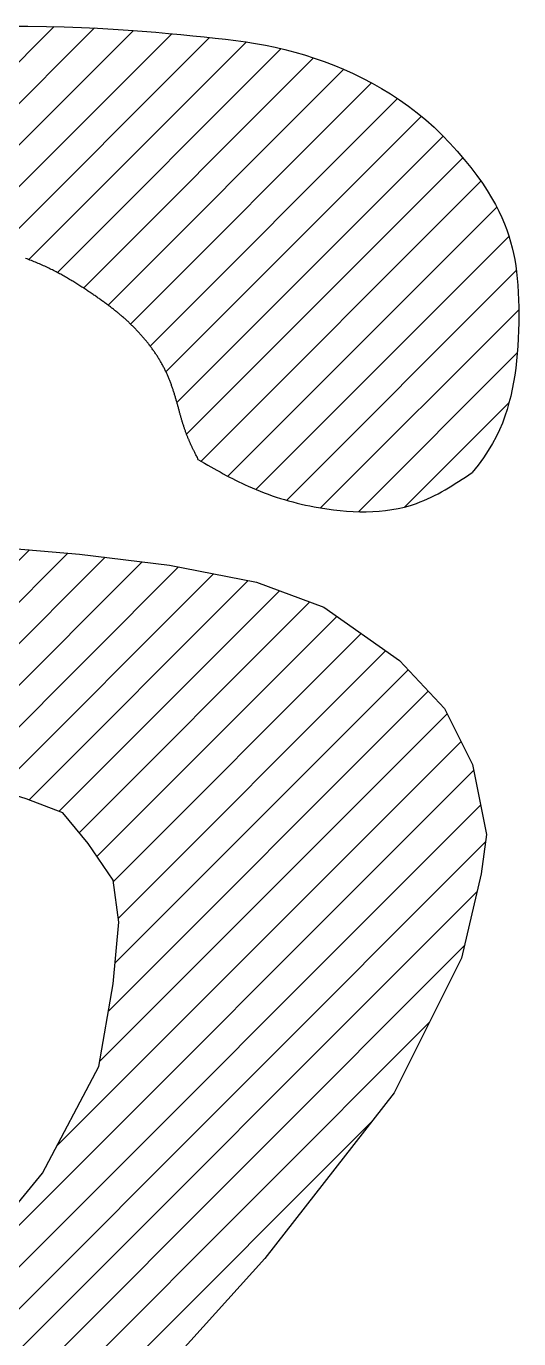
# Model space of a CAD drawing. Extents: x 16825 to 205982, y -10874 to 68273.
# Drawn here: x 178291.3 to 178408.8, y 28268.3 to 28581 of the extents above; entities that cross this region are included whole.
import ezdxf

# ---------------------------------------------------------------- set-up
doc = ezdxf.new("R2010")
doc.units = 0
doc.header["$LTSCALE"] = 5
doc.header["$MEASUREMENT"] = 0
doc.layers.add('TK', color=3, linetype='CONTINUOUS')

msp = doc.modelspace()

# ---------------------------------------------------------------- linework, layer by layer
at = {"layer": 'TK'}
for p, q in [((178246.717, 28529.627), (178298.006, 28580.916)), ((178257.039, 28530.05), (178307.576, 28580.587)), ((178266.804, 28529.916), (178316.896, 28580.007)), ((178275.949, 28529.161), (178326.014, 28579.226)), ((178284.374, 28527.687), (178335.016, 28578.328)), ((178287.042, 28580.989), (178291.689, 28581)), ((178291.689, 28581), (178296.141, 28580.957)), ((178296.141, 28580.957), (178300.401, 28580.864)), ((178300.401, 28580.864), (178304.472, 28580.727)), ((178304.472, 28580.727), (178308.357, 28580.551)), ((178308.357, 28580.551), (178312.064, 28580.342)), ((178312.064, 28580.342), (178315.601, 28580.106)), ((178315.601, 28580.106), (178318.976, 28579.849)), ((178318.976, 28579.849), (178322.199, 28579.577)), ((178322.199, 28579.577), (178325.278, 28579.296)), ((178325.278, 28579.296), (178328.222, 28579.013)), ((178328.222, 28579.013), (178331.038, 28578.734)), ((178331.038, 28578.734), (178333.738, 28578.462)), ((178333.738, 28578.462), (178336.336, 28578.19)), ((178336.336, 28578.19), (178338.848, 28577.908)), ((178291.977, 28525.39), (178343.837, 28577.25)), ((178298.792, 28522.305), (178352.148, 28575.661)), ((178338.848, 28577.908), (178341.289, 28577.606)), ((178341.289, 28577.606), (178343.677, 28577.275)), ((178343.677, 28577.275), (178346.026, 28576.905)), ((178346.026, 28576.905), (178348.353, 28576.485)), ((178348.353, 28576.485), (178350.674, 28576.007)), ((178350.674, 28576.007), (178353.002, 28575.461)), ((178353.002, 28575.461), (178355.335, 28574.846)), ((178355.335, 28574.846), (178357.672, 28574.163)), ((178304.999, 28518.613), (178359.848, 28573.461)), ((178357.672, 28574.163), (178360.007, 28573.41)), ((178360.007, 28573.41), (178362.336, 28572.589)), ((178362.336, 28572.589), (178364.658, 28571.699)), ((178364.658, 28571.699), (178366.967, 28570.74)), ((178310.841, 28514.556), (178367.008, 28570.722)), ((178366.967, 28570.74), (178369.26, 28569.712)), ((178369.26, 28569.712), (178371.533, 28568.615)), ((178371.533, 28568.615), (178373.783, 28567.446)), ((178316.219, 28510.034), (178373.683, 28567.498)), ((178373.783, 28567.446), (178376.006, 28566.2)), ((178376.006, 28566.2), (178378.199, 28564.874)), ((178320.885, 28504.8), (178379.868, 28563.783)), ((178378.199, 28564.874), (178380.356, 28563.465)), ((178380.356, 28563.465), (178382.476, 28561.968)), ((178324.648, 28498.664), (178385.544, 28559.56)), ((178382.476, 28561.968), (178384.554, 28560.38)), ((178384.554, 28560.38), (178386.586, 28558.698)), ((178386.586, 28558.698), (178388.567, 28556.922)), ((178388.567, 28556.922), (178390.488, 28555.069)), ((178327.253, 28491.37), (178390.717, 28554.833)), ((178390.488, 28555.069), (178392.336, 28553.163)), ((178392.336, 28553.163), (178394.1, 28551.224)), ((178394.1, 28551.224), (178395.768, 28549.277)), ((178329.561, 28483.778), (178395.441, 28549.658)), ((178395.768, 28549.277), (178397.328, 28547.342)), ((178397.328, 28547.342), (178398.768, 28545.441)), ((178333.032, 28477.35), (178399.747, 28544.064)), ((178398.768, 28545.441), (178400.078, 28543.598)), ((178400.078, 28543.598), (178401.248, 28541.829)), ((178401.248, 28541.829), (178402.287, 28540.132)), ((178339.383, 28473.801), (178403.502, 28537.92)), ((178402.287, 28540.132), (178403.205, 28538.499)), ((178403.205, 28538.499), (178404.014, 28536.923)), ((178404.014, 28536.923), (178404.724, 28535.396)), ((178404.724, 28535.396), (178405.347, 28533.911)), ((178405.347, 28533.911), (178405.893, 28532.46)), ((178405.893, 28532.46), (178406.375, 28531.035)), ((178406.375, 28531.035), (178406.801, 28529.629)), ((178346.093, 28470.612), (178406.408, 28530.926)), ((178406.801, 28529.629), (178407.175, 28528.229)), ((178407.175, 28528.229), (178407.503, 28526.824)), ((178291.524, 28525.559), (178291.177, 28525.686)), ((178291.868, 28525.431), (178291.524, 28525.559)), ((178292.209, 28525.302), (178291.868, 28525.431)), ((178292.547, 28525.172), (178292.209, 28525.302)), ((178292.882, 28525.04), (178292.547, 28525.172)), ((178293.214, 28524.907), (178292.882, 28525.04)), ((178293.543, 28524.773), (178293.214, 28524.907)), ((178293.869, 28524.638), (178293.543, 28524.773)), ((178407.503, 28526.824), (178407.785, 28525.402)), ((178407.785, 28525.402), (178408.025, 28523.95)), ((178294.192, 28524.501), (178293.869, 28524.638)), ((178294.512, 28524.364), (178294.192, 28524.501)), ((178294.83, 28524.225), (178294.512, 28524.364)), ((178295.145, 28524.086), (178294.83, 28524.225)), ((178295.457, 28523.945), (178295.145, 28524.086)), ((178295.766, 28523.804), (178295.457, 28523.945)), ((178296.072, 28523.661), (178295.766, 28523.804)), ((178296.376, 28523.518), (178296.072, 28523.661)), ((178296.677, 28523.374), (178296.376, 28523.518)), ((178296.976, 28523.23), (178296.677, 28523.374)), ((178297.272, 28523.084), (178296.976, 28523.23)), ((178297.565, 28522.938), (178297.272, 28523.084)), ((178297.856, 28522.791), (178297.565, 28522.938)), ((178298.144, 28522.644), (178297.856, 28522.791)), ((178298.43, 28522.496), (178298.144, 28522.644)), ((178298.713, 28522.347), (178298.43, 28522.496)), ((178298.994, 28522.198), (178298.713, 28522.347)), ((178299.272, 28522.049), (178298.994, 28522.198)), ((178299.548, 28521.899), (178299.272, 28522.049)), ((178299.821, 28521.749), (178299.548, 28521.899)), ((178300.092, 28521.598), (178299.821, 28521.749)), ((178353.441, 28468.06), (178408.18, 28522.799)), ((178408.025, 28523.95), (178408.227, 28522.456)), ((178408.227, 28522.456), (178408.393, 28520.907)), ((178300.361, 28521.447), (178300.092, 28521.598)), ((178300.628, 28521.296), (178300.361, 28521.447)), ((178300.892, 28521.144), (178300.628, 28521.296)), ((178301.154, 28520.993), (178300.892, 28521.144)), ((178301.414, 28520.841), (178301.154, 28520.993)), ((178301.671, 28520.689), (178301.414, 28520.841)), ((178301.927, 28520.537), (178301.671, 28520.689)), ((178302.18, 28520.385), (178301.927, 28520.537)), ((178302.431, 28520.233), (178302.18, 28520.385)), ((178302.68, 28520.081), (178302.431, 28520.233)), ((178302.927, 28519.929), (178302.68, 28520.081)), ((178303.172, 28519.777), (178302.927, 28519.929)), ((178303.415, 28519.626), (178303.172, 28519.777)), ((178303.656, 28519.474), (178303.415, 28519.626)), ((178303.896, 28519.323), (178303.656, 28519.474)), ((178304.133, 28519.172), (178303.896, 28519.323)), ((178304.368, 28519.022), (178304.133, 28519.172)), ((178304.601, 28518.871), (178304.368, 28519.022)), ((178304.833, 28518.721), (178304.601, 28518.871)), ((178305.062, 28518.572), (178304.833, 28518.721)), ((178305.29, 28518.423), (178305.062, 28518.572)), ((178408.393, 28520.907), (178408.526, 28519.292)), ((178408.526, 28519.292), (178408.63, 28517.603)), ((178305.516, 28518.274), (178305.29, 28518.423)), ((178305.741, 28518.126), (178305.516, 28518.274)), ((178305.963, 28517.978), (178305.741, 28518.126)), ((178306.184, 28517.831), (178305.963, 28517.978)), ((178306.403, 28517.684), (178306.184, 28517.831)), ((178306.621, 28517.538), (178306.403, 28517.684)), ((178306.837, 28517.393), (178306.621, 28517.538)), ((178307.051, 28517.247), (178306.837, 28517.393)), ((178307.263, 28517.103), (178307.051, 28517.247)), ((178307.474, 28516.959), (178307.263, 28517.103)), ((178307.684, 28516.815), (178307.474, 28516.959)), ((178307.892, 28516.671), (178307.684, 28516.815)), ((178308.098, 28516.529), (178307.892, 28516.671)), ((178308.303, 28516.386), (178308.098, 28516.529)), ((178308.506, 28516.244), (178308.303, 28516.386)), ((178308.708, 28516.102), (178308.506, 28516.244)), ((178308.909, 28515.961), (178308.708, 28516.102)), ((178309.107, 28515.82), (178308.909, 28515.961)), ((178309.305, 28515.679), (178309.107, 28515.82)), ((178309.501, 28515.538), (178309.305, 28515.679)), ((178309.696, 28515.398), (178309.501, 28515.538)), ((178309.889, 28515.258), (178309.696, 28515.398)), ((178408.63, 28517.603), (178408.703, 28515.85)), ((178408.703, 28515.85), (178408.748, 28514.048)), ((178310.081, 28515.118), (178309.889, 28515.258)), ((178310.271, 28514.978), (178310.081, 28515.118)), ((178310.46, 28514.839), (178310.271, 28514.978)), ((178310.648, 28514.699), (178310.46, 28514.839)), ((178310.835, 28514.56), (178310.648, 28514.699)), ((178311.02, 28514.421), (178310.835, 28514.56)), ((178311.204, 28514.282), (178311.02, 28514.421)), ((178311.387, 28514.143), (178311.204, 28514.282)), ((178311.568, 28514.004), (178311.387, 28514.143)), ((178311.749, 28513.865), (178311.568, 28514.004)), ((178311.928, 28513.726), (178311.749, 28513.865)), ((178312.106, 28513.587), (178311.928, 28513.726)), ((178312.282, 28513.448), (178312.106, 28513.587)), ((178312.458, 28513.309), (178312.282, 28513.448)), ((178312.632, 28513.169), (178312.458, 28513.309)), ((178312.806, 28513.03), (178312.632, 28513.169)), ((178312.978, 28512.89), (178312.806, 28513.03)), ((178313.149, 28512.751), (178312.978, 28512.89)), ((178313.319, 28512.611), (178313.149, 28512.751)), ((178313.488, 28512.471), (178313.319, 28512.611)), ((178313.656, 28512.33), (178313.488, 28512.471)), ((178313.823, 28512.19), (178313.656, 28512.33)), ((178361.512, 28466.232), (178408.752, 28513.472)), ((178408.748, 28514.048), (178408.762, 28512.211)), ((178313.989, 28512.049), (178313.823, 28512.19)), ((178314.154, 28511.908), (178313.989, 28512.049)), ((178314.318, 28511.766), (178314.154, 28511.908)), ((178314.481, 28511.624), (178314.318, 28511.766)), ((178314.643, 28511.482), (178314.481, 28511.624)), ((178314.804, 28511.34), (178314.643, 28511.482)), ((178314.964, 28511.197), (178314.804, 28511.34)), ((178315.124, 28511.053), (178314.964, 28511.197)), ((178315.282, 28510.91), (178315.124, 28511.053)), ((178315.44, 28510.765), (178315.282, 28510.91)), ((178315.597, 28510.621), (178315.44, 28510.765)), ((178315.753, 28510.475), (178315.597, 28510.621)), ((178315.908, 28510.33), (178315.753, 28510.475)), ((178316.063, 28510.183), (178315.908, 28510.33)), ((178316.216, 28510.036), (178316.063, 28510.183)), ((178316.369, 28509.889), (178316.216, 28510.036)), ((178316.521, 28509.741), (178316.369, 28509.889)), ((178316.673, 28509.592), (178316.521, 28509.741)), ((178316.824, 28509.443), (178316.673, 28509.592)), ((178316.974, 28509.293), (178316.824, 28509.443)), ((178317.123, 28509.142), (178316.974, 28509.293)), ((178317.272, 28508.99), (178317.123, 28509.142)), ((178408.748, 28510.355), (178408.703, 28508.494)), ((178408.762, 28512.211), (178408.748, 28510.355)), ((178317.42, 28508.838), (178317.272, 28508.99)), ((178317.567, 28508.685), (178317.42, 28508.838)), ((178317.714, 28508.532), (178317.567, 28508.685)), ((178317.86, 28508.377), (178317.714, 28508.532)), ((178318.005, 28508.222), (178317.86, 28508.377)), ((178318.15, 28508.066), (178318.005, 28508.222)), ((178318.294, 28507.91), (178318.15, 28508.066)), ((178318.437, 28507.753), (178318.294, 28507.91)), ((178318.58, 28507.595), (178318.437, 28507.753)), ((178318.722, 28507.436), (178318.58, 28507.595)), ((178318.863, 28507.276), (178318.722, 28507.436)), ((178319.003, 28507.116), (178318.863, 28507.276)), ((178319.143, 28506.955), (178319.003, 28507.116)), ((178319.282, 28506.794), (178319.143, 28506.955)), ((178319.42, 28506.631), (178319.282, 28506.794)), ((178319.557, 28506.468), (178319.42, 28506.631)), ((178319.694, 28506.305), (178319.557, 28506.468)), ((178319.83, 28506.14), (178319.694, 28506.305)), ((178319.964, 28505.975), (178319.83, 28506.14)), ((178408.63, 28506.643), (178408.526, 28504.816)), ((178408.703, 28508.494), (178408.63, 28506.643)), ((178320.099, 28505.809), (178319.964, 28505.975)), ((178320.232, 28505.643), (178320.099, 28505.809)), ((178320.364, 28505.476), (178320.232, 28505.643)), ((178320.496, 28505.308), (178320.364, 28505.476)), ((178320.626, 28505.139), (178320.496, 28505.308)), ((178320.756, 28504.97), (178320.626, 28505.139)), ((178320.885, 28504.801), (178320.756, 28504.97)), ((178321.013, 28504.63), (178320.885, 28504.801)), ((178321.14, 28504.459), (178321.013, 28504.63)), ((178321.266, 28504.287), (178321.14, 28504.459)), ((178321.391, 28504.115), (178321.266, 28504.287)), ((178321.515, 28503.942), (178321.391, 28504.115)), ((178321.638, 28503.769), (178321.515, 28503.942)), ((178321.761, 28503.594), (178321.638, 28503.769)), ((178321.882, 28503.42), (178321.761, 28503.594)), ((178322.002, 28503.244), (178321.882, 28503.42)), ((178322.121, 28503.068), (178322.002, 28503.244)), ((178322.239, 28502.891), (178322.121, 28503.068)), ((178322.356, 28502.714), (178322.239, 28502.891)), ((178370.51, 28465.33), (178408.408, 28503.228)), ((178408.393, 28503.025), (178408.228, 28501.271)), ((178408.526, 28504.816), (178408.393, 28503.025)), ((178322.472, 28502.536), (178322.356, 28502.714)), ((178322.587, 28502.358), (178322.472, 28502.536)), ((178322.701, 28502.179), (178322.587, 28502.358)), ((178322.814, 28501.999), (178322.701, 28502.179)), ((178322.926, 28501.819), (178322.814, 28501.999)), ((178323.036, 28501.639), (178322.926, 28501.819)), ((178323.146, 28501.457), (178323.036, 28501.639)), ((178323.254, 28501.276), (178323.146, 28501.457)), ((178323.361, 28501.093), (178323.254, 28501.276)), ((178323.467, 28500.91), (178323.361, 28501.093)), ((178323.572, 28500.727), (178323.467, 28500.91)), ((178323.675, 28500.543), (178323.572, 28500.727)), ((178323.777, 28500.358), (178323.675, 28500.543)), ((178323.879, 28500.173), (178323.777, 28500.358)), ((178323.979, 28499.988), (178323.879, 28500.173)), ((178324.077, 28499.801), (178323.979, 28499.988)), ((178324.175, 28499.615), (178324.077, 28499.801)), ((178408.228, 28501.271), (178408.028, 28499.548)), ((178324.271, 28499.428), (178324.175, 28499.615)), ((178324.366, 28499.24), (178324.271, 28499.428)), ((178324.459, 28499.052), (178324.366, 28499.24)), ((178324.552, 28498.863), (178324.459, 28499.052)), ((178324.643, 28498.674), (178324.552, 28498.863)), ((178324.732, 28498.485), (178324.643, 28498.674)), ((178324.821, 28498.295), (178324.732, 28498.485)), ((178324.908, 28498.104), (178324.821, 28498.295)), ((178324.993, 28497.913), (178324.908, 28498.104)), ((178325.078, 28497.722), (178324.993, 28497.913)), ((178325.161, 28497.53), (178325.078, 28497.722)), ((178325.243, 28497.338), (178325.161, 28497.53)), ((178325.323, 28497.145), (178325.243, 28497.338)), ((178325.403, 28496.952), (178325.323, 28497.145)), ((178325.481, 28496.759), (178325.403, 28496.952)), ((178325.557, 28496.565), (178325.481, 28496.759)), ((178407.791, 28497.853), (178407.515, 28496.183)), ((178408.028, 28499.548), (178407.791, 28497.853)), ((178325.633, 28496.371), (178325.557, 28496.565)), ((178325.707, 28496.177), (178325.633, 28496.371)), ((178325.781, 28495.982), (178325.707, 28496.177)), ((178325.853, 28495.787), (178325.781, 28495.982)), ((178325.924, 28495.592), (178325.853, 28495.787)), ((178325.994, 28495.397), (178325.924, 28495.592)), ((178326.063, 28495.202), (178325.994, 28495.397)), ((178326.131, 28495.006), (178326.063, 28495.202)), ((178326.198, 28494.811), (178326.131, 28495.006)), ((178326.264, 28494.615), (178326.198, 28494.811)), ((178326.33, 28494.419), (178326.264, 28494.615)), ((178326.394, 28494.223), (178326.33, 28494.419)), ((178326.457, 28494.027), (178326.394, 28494.223)), ((178326.52, 28493.831), (178326.457, 28494.027)), ((178326.582, 28493.635), (178326.52, 28493.831)), ((178326.643, 28493.44), (178326.582, 28493.635)), ((178407.197, 28494.534), (178406.835, 28492.902)), ((178407.515, 28496.183), (178407.197, 28494.534)), ((178326.704, 28493.244), (178326.643, 28493.44)), ((178326.763, 28493.048), (178326.704, 28493.244)), ((178326.822, 28492.853), (178326.763, 28493.048)), ((178326.881, 28492.657), (178326.822, 28492.853)), ((178326.939, 28492.462), (178326.881, 28492.657)), ((178326.996, 28492.267), (178326.939, 28492.462)), ((178327.052, 28492.072), (178326.996, 28492.267)), ((178327.109, 28491.878), (178327.052, 28492.072)), ((178327.164, 28491.683), (178327.109, 28491.878)), ((178327.219, 28491.489), (178327.164, 28491.683)), ((178327.274, 28491.296), (178327.219, 28491.489)), ((178327.329, 28491.102), (178327.274, 28491.296)), ((178327.383, 28490.909), (178327.329, 28491.102)), ((178327.436, 28490.717), (178327.383, 28490.909)), ((178327.49, 28490.525), (178327.436, 28490.717)), ((178327.543, 28490.333), (178327.49, 28490.525)), ((178381.54, 28466.46), (178406.447, 28491.368)), ((178406.426, 28491.284), (178405.966, 28489.675)), ((178406.835, 28492.902), (178406.426, 28491.284)), ((178327.596, 28490.142), (178327.543, 28490.333)), ((178327.648, 28489.951), (178327.596, 28490.142)), ((178327.701, 28489.76), (178327.648, 28489.951)), ((178327.753, 28489.571), (178327.701, 28489.76)), ((178327.805, 28489.381), (178327.753, 28489.571)), ((178327.857, 28489.193), (178327.805, 28489.381)), ((178327.909, 28489.005), (178327.857, 28489.193)), ((178327.961, 28488.817), (178327.909, 28489.005)), ((178328.013, 28488.631), (178327.961, 28488.817)), ((178328.065, 28488.445), (178328.013, 28488.631)), ((178328.117, 28488.259), (178328.065, 28488.445)), ((178328.169, 28488.075), (178328.117, 28488.259)), ((178328.221, 28487.891), (178328.169, 28488.075)), ((178328.273, 28487.708), (178328.221, 28487.891)), ((178328.326, 28487.525), (178328.273, 28487.708)), ((178328.379, 28487.344), (178328.326, 28487.525)), ((178328.432, 28487.163), (178328.379, 28487.344)), ((178405.445, 28488.069), (178404.85, 28486.462)), ((178405.966, 28489.675), (178405.445, 28488.069)), ((178328.485, 28486.983), (178328.432, 28487.163)), ((178328.538, 28486.805), (178328.485, 28486.983)), ((178328.592, 28486.627), (178328.538, 28486.805)), ((178328.646, 28486.45), (178328.592, 28486.627)), ((178328.7, 28486.274), (178328.646, 28486.45)), ((178328.755, 28486.098), (178328.7, 28486.274)), ((178328.811, 28485.924), (178328.755, 28486.098)), ((178328.866, 28485.751), (178328.811, 28485.924)), ((178328.922, 28485.579), (178328.866, 28485.751)), ((178328.979, 28485.408), (178328.922, 28485.579)), ((178329.036, 28485.238), (178328.979, 28485.408)), ((178329.094, 28485.069), (178329.036, 28485.238)), ((178329.152, 28484.901), (178329.094, 28485.069)), ((178329.21, 28484.735), (178329.152, 28484.901)), ((178329.269, 28484.569), (178329.21, 28484.735)), ((178329.328, 28484.404), (178329.269, 28484.569)), ((178329.388, 28484.24), (178329.328, 28484.404)), ((178329.448, 28484.078), (178329.388, 28484.24)), ((178404.169, 28484.845), (178403.389, 28483.214)), ((178404.85, 28486.462), (178404.169, 28484.845)), ((178329.509, 28483.916), (178329.448, 28484.078)), ((178329.57, 28483.755), (178329.509, 28483.916)), ((178329.631, 28483.595), (178329.57, 28483.755)), ((178329.693, 28483.437), (178329.631, 28483.595)), ((178329.755, 28483.279), (178329.693, 28483.437)), ((178329.818, 28483.122), (178329.755, 28483.279)), ((178329.881, 28482.967), (178329.818, 28483.122)), ((178329.944, 28482.812), (178329.881, 28482.967)), ((178330.007, 28482.658), (178329.944, 28482.812)), ((178330.071, 28482.505), (178330.007, 28482.658)), ((178330.136, 28482.353), (178330.071, 28482.505)), ((178330.2, 28482.202), (178330.136, 28482.353)), ((178330.265, 28482.052), (178330.2, 28482.202)), ((178330.33, 28481.903), (178330.265, 28482.052)), ((178330.395, 28481.755), (178330.33, 28481.903)), ((178330.461, 28481.608), (178330.395, 28481.755)), ((178330.527, 28481.461), (178330.461, 28481.608)), ((178330.593, 28481.316), (178330.527, 28481.461)), ((178330.659, 28481.171), (178330.593, 28481.316)), ((178330.725, 28481.028), (178330.659, 28481.171)), ((178330.792, 28480.885), (178330.725, 28481.028)), ((178402.498, 28481.562), (178401.485, 28479.883)), ((178403.389, 28483.214), (178402.498, 28481.562)), ((178330.859, 28480.743), (178330.792, 28480.885)), ((178330.926, 28480.602), (178330.859, 28480.743)), ((178330.993, 28480.461), (178330.926, 28480.602)), ((178331.061, 28480.32), (178330.993, 28480.461)), ((178331.13, 28480.178), (178331.061, 28480.32)), ((178331.2, 28480.034), (178331.13, 28480.178)), ((178331.274, 28479.887), (178331.2, 28480.034)), ((178331.349, 28479.735), (178331.274, 28479.887)), ((178331.428, 28479.578), (178331.349, 28479.735)), ((178331.511, 28479.415), (178331.428, 28479.578)), ((178331.598, 28479.244), (178331.511, 28479.415)), ((178331.691, 28479.064), (178331.598, 28479.244)), ((178331.79, 28478.873), (178331.691, 28479.064)), ((178331.895, 28478.671), (178331.79, 28478.873)), ((178332.009, 28478.455), (178331.895, 28478.671)), ((178332.132, 28478.223), (178332.009, 28478.455)), ((178332.265, 28477.975), (178332.132, 28478.223)), ((178332.409, 28477.708), (178332.265, 28477.975)), ((178400.336, 28478.171), (178399.046, 28476.424)), ((178401.485, 28479.883), (178400.336, 28478.171)), ((178399.046, 28476.424), (178397.637, 28474.66)), ((178240.181, 28404.298), (178292.137, 28456.254)), ((178279.97, 28457.267), (178304.063, 28455.261)), ((178249.533, 28403.75), (178301.276, 28455.493)), ((178258.85, 28403.168), (178310.18, 28454.497)), ((178267.981, 28402.399), (178318.98, 28453.398)), ((178304.063, 28455.261), (178325.479, 28452.587)), ((178276.847, 28401.366), (178327.649, 28452.167)), ((178284.439, 28399.058), (178335.944, 28450.563)), ((178325.479, 28452.587), (178346.227, 28448.575)), ((178291.99, 28396.709), (178344.24, 28448.959)), ((178346.227, 28448.575), (178362.289, 28442.557)), ((178299.141, 28393.961), (178351.703, 28446.523)), ((178303.936, 28388.856), (178358.905, 28443.825)), ((178308.181, 28383.202), (178365.37, 28440.391)), ((178362.289, 28442.557), (178380.359, 28429.854)), ((178312.126, 28377.247), (178371.183, 28436.305)), ((178313.292, 28368.514), (178376.996, 28432.218)), ((178380.359, 28429.854), (178391.067, 28418.488)), ((178312.54, 28357.863), (178382.383, 28427.706)), ((178310.943, 28346.366), (178387.185, 28422.608)), ((178391.067, 28418.488), (178397.76, 28405.116)), ((178308.826, 28334.35), (178391.7, 28417.223)), ((178298.707, 28314.331), (178395.002, 28410.626)), ((178129.611, 28135.335), (178398.032, 28403.756)), ((178397.76, 28405.116), (178401.106, 28388.4)), ((178291.336, 28396.961), (178275.943, 28401.641)), ((178300.036, 28393.618), (178291.336, 28396.961)), ((178146.465, 28142.29), (178399.683, 28395.508)), ((178306.059, 28386.263), (178300.036, 28393.618)), ((178401.106, 28388.4), (178399.768, 28379.04)), ((178164.429, 28150.354), (178400.878, 28386.803)), ((178312.083, 28377.571), (178306.059, 28386.263)), ((178399.768, 28379.04), (178395.083, 28358.982)), ((178182.867, 28158.893), (178398.778, 28374.804)), ((178313.421, 28367.542), (178312.083, 28377.571)), ((178312.083, 28352.833), (178313.421, 28367.542)), ((178207.932, 28174.058), (178395.761, 28361.888)), ((178395.083, 28358.982), (178379.02, 28326.889)), ((178308.612, 28333.131), (178312.083, 28352.833)), ((178234.309, 28190.536), (178387.396, 28343.623)), ((178295.226, 28307.724), (178308.612, 28333.131)), ((178379.02, 28326.889), (178348.234, 28287.441)), ((178267.375, 28213.702), (178373.544, 28319.872)), ((178269.794, 28276.969), (178295.226, 28307.724)), ((178348.234, 28287.441), (178321.243, 28257.608))]:
    msp.add_line(p, q, dxfattribs=at)
msp.add_spline([(178332.409, 28477.708), (178344.263, 28471.4), (178359.953, 28466.514), (178384.406, 28467.328), (178397.637, 28474.66)], degree=3, dxfattribs=at)

doc.saveas('drawing.dxf')
